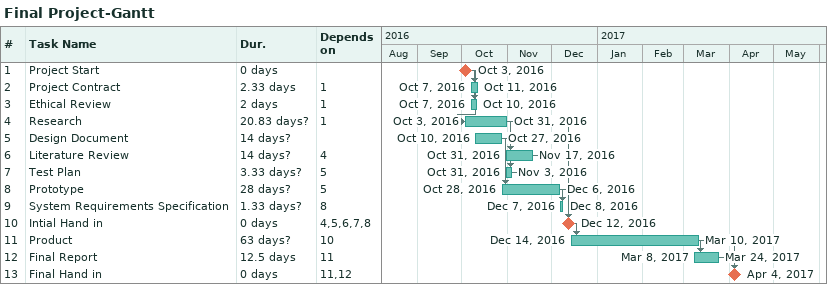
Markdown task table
Final Project-Gantt

| ID | Task | Duration | Start | Finish | Predecessors |
|---|---|---|---|---|---|
| 1 | Project Start | 0d | 2016-10-03 | 2016-10-03 |  |
| 2 | Project Contract | 2.33d | 2016-10-07 | 2016-10-11 | 1 |
| 3 | Ethical Review | 2d | 2016-10-07 | 2016-10-10 | 1 |
| 4 | Research | 20.83d? | 2016-10-03 | 2016-10-31 | 1 |
| 5 | Design Document | 14d? | 2016-10-10 | 2016-10-27 |  |
| 6 | Literature Review | 14d? | 2016-10-31 | 2016-11-17 | 4 |
| 7 | Test Plan | 3.33d? | 2016-10-31 | 2016-11-03 | 5 |
| 8 | Prototype | 28d? | 2016-10-28 | 2016-12-06 | 5 |
| 9 | System Requirements Specification | 1.33d? | 2016-12-07 | 2016-12-08 | 8 |
| 10 | Intial Hand in | 0d | 2016-12-12 | 2016-12-12 | 4, 5, 6, 7, 8 |
| 11 | Product | 63d? | 2016-12-14 | 2017-03-10 | 10 |
| 12 | Final Report | 12.5d | 2017-03-08 | 2017-03-24 | 11 |
| 13 | Final Hand in | 0d | 2017-04-04 | 2017-04-04 | 11, 12 |
